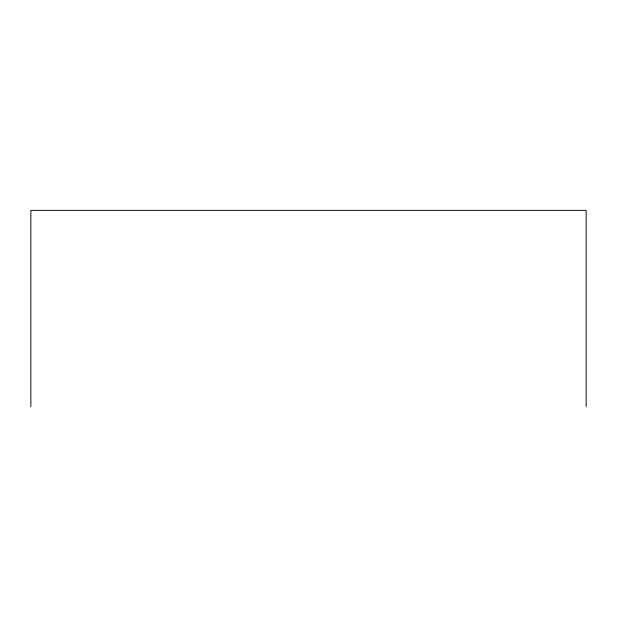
<?xml version="1.0" encoding="UTF-8"?>
<svg xmlns="http://www.w3.org/2000/svg" width="617" height="617" viewBox="0 0 617 617"><rect width="100%" height="100%" fill="white"/><g stroke="black" fill="none" stroke-linecap="round" stroke-linejoin="round"><path stroke-width="0.93" d="M586.15 406.626L586.15 210.374L30.85 210.374L30.85 406.626"/></g></svg>
